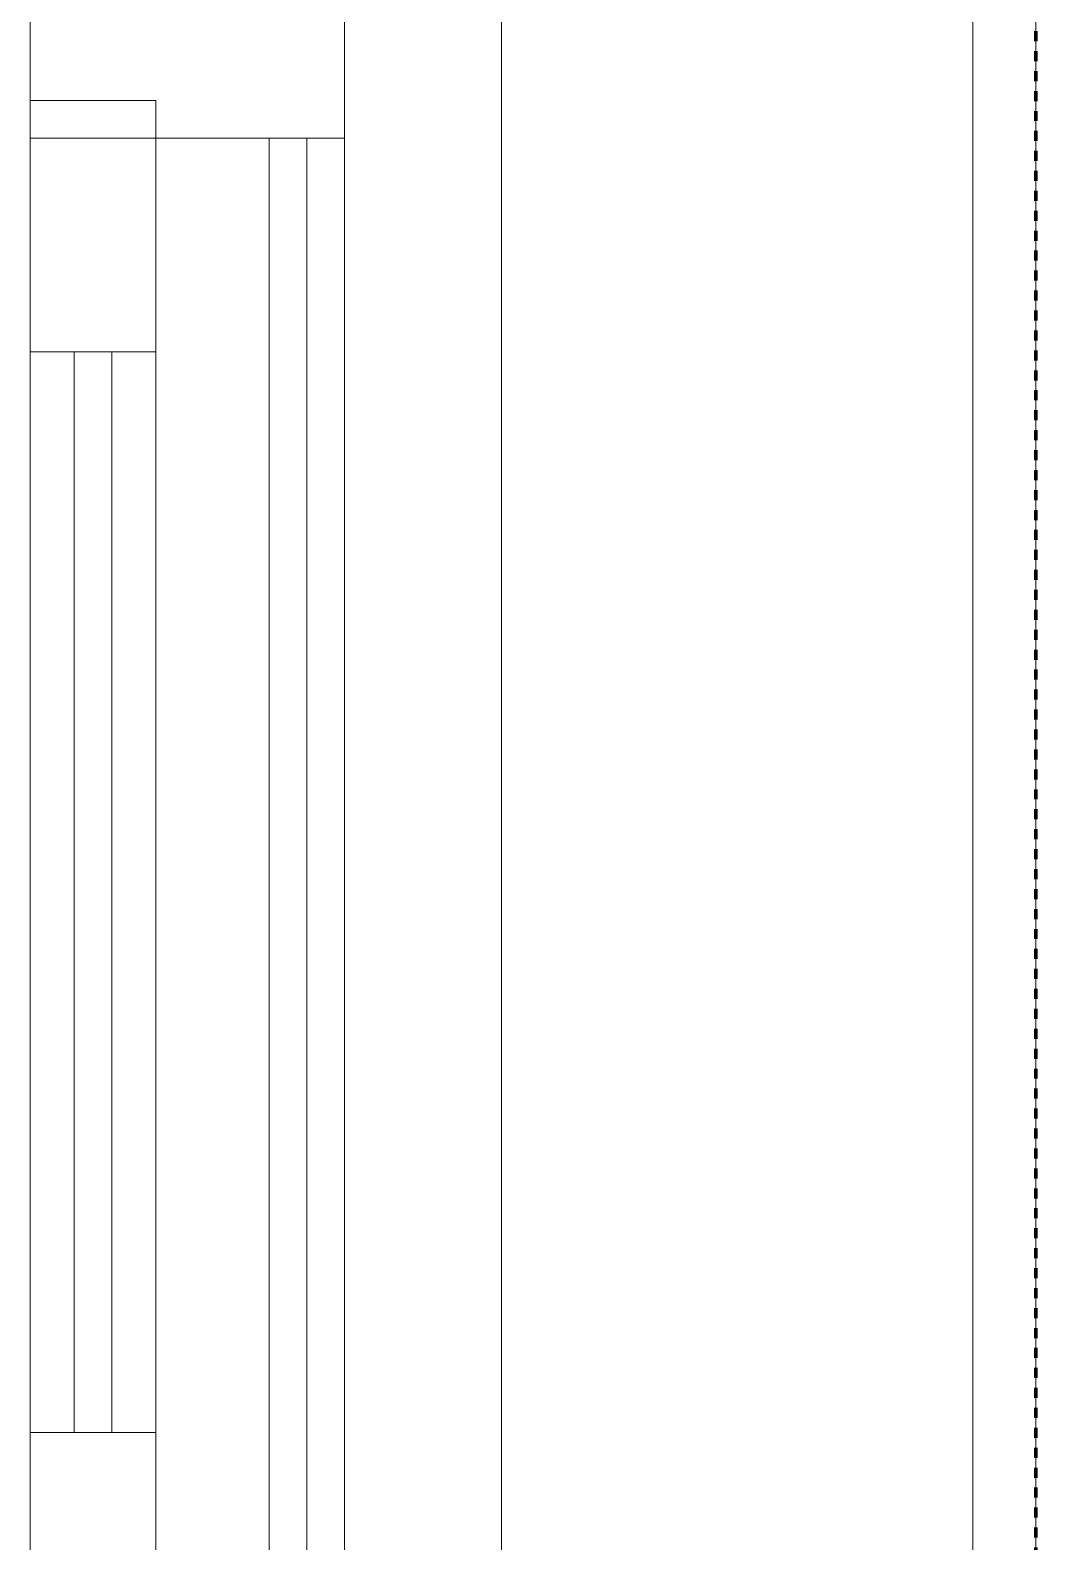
# Model space of a CAD drawing. Header units: millimetres. Extents: x -5300 to 98858, y -5196 to 93886.
# Drawn here: x -150 to 170, y 45043.2 to 45524.3 of the extents above; entities that cross this region are included whole.
import ezdxf

# ---------------------------------------------------------------- set-up
doc = ezdxf.new("R2010")
doc.units = ezdxf.units.MM
doc.linetypes.add('Штрих', pattern=[6.35, 3.175, -3.175])
doc.linetypes.add('Штрих_2_', pattern=[6.35, 3.175, -3.175])
for name, color, linetype, lineweight, true_color in [('_Разделитель помещений_', 4, 'Штрих', 70, 0x00ffff), ('Двери', 7, 'Continuous', 18, 0x7f7f7f), ('Обобщенные модели', 7, 'Continuous', 18, 0x7f7f7f), ('Стены', 7, 'Continuous', 18, 0x7f7f7f)]:
    doc.layers.add(name, color=color, linetype=linetype, lineweight=lineweight, true_color=true_color)

# ---------------------------------------------------------------- blocks, each defined once
blk = doc.blocks.new('СТН-01 - СТН-01 2-240565-Подвал')
at = {"layer": 'Стены', "color": 254, "true_color": 0xd4d4d4}
blk.add_line((0, 0), (0, 89500), dxfattribs=at)
blk = doc.blocks.new('СТН-01 - СТН-01-240558-Подвал')
at = {"layer": 'Стены', "color": 254, "true_color": 0xd4d4d4}
for p, q in [((-150, 79400), (-150, 43700)), ((-150, 43700), (-150, 79400)), ((150, 46350), (150, 43150)), ((150, 43150), (150, 46350)), ((170, 46350), (170, 43150)), ((170, 43150), (170, 46350)), ((-150, 46250), (-150, 43250)), ((-150, 43250), (-150, 46250)), ((150, 46250), (150, 43250)), ((150, 43250), (150, 46250)), ((-150, 43950), (-150, 45650)), ((-150, 45650), (-150, 43950)), ((150, 43950), (150, 45650)), ((150, 45650), (150, 43950)), ((150, 43950), (150, 45650)), ((150, 45650), (150, 43950)), ((170, 43950), (170, 45650)), ((170, 45650), (170, 43950)), ((-150, 44000), (-150, 45600)), ((-150, 45600), (-150, 44000))]:
    blk.add_line(p, q, dxfattribs=at)
blk = doc.blocks.new('СТН-01 - СТН-01-240562-Подвал')
for name in ['СТН-01 - СТН-01-240558-Подвал', 'СТН-01 - СТН-01 2-240565-Подвал']:
    blk.add_blockref(name, (0, 0))
blk = doc.blocks.new('Дн-9 - Дн-9-240567-Подвал')
at = {"layer": 'Двери', "color": 254, "true_color": 0xd4d4d4}
for p, q in [((-150, 45502), (-150, 45650)), ((-150, 45650), (-150, 45490)), ((-150, 45650), (-150, 45502)), ((-50, 45650), (-50, 45490)), ((-50, 45490), (-50, 45650)), ((-50, 45490), (-50, 45650)), ((-110, 45502), (-150, 45502)), ((-150, 45502), (-150, 45490)), ((-150, 45502), (-150, 45502)), ((-150, 45490), (-150, 45502)), ((-150, 45502), (-110, 45502)), ((-150, 45502), (-110, 45502)), ((-110, 45502), (-150, 45502)), ((-150, 45502), (-150, 45502)), ((-150, 45502), (-110, 45502)), ((-150, 45422), (-150, 45502)), ((-150, 45502), (-110, 45502)), ((-110, 45502), (-150, 45502)), ((-150, 45502), (-150, 45502)), ((-150, 45502), (-150, 45422)), ((-150, 45422), (-150, 45502)), ((-150, 45502), (-150, 45502)), ((-110, 45502), (-150, 45502)), ((-150, 45502), (-150, 45422)), ((-150, 45502), (-110, 45502)), ((-150, 44998), (-150, 45502)), ((-150, 45502), (-110, 45502)), ((-110, 45502), (-150, 45502)), ((-150, 45502), (-150, 45502)), ((-150, 45502), (-150, 44998)), ((-150, 45422), (-150, 45502)), ((-150, 45502), (-150, 45502)), ((-110, 45502), (-150, 45502)), ((-150, 45502), (-150, 45422)), ((-150, 45502), (-110, 45502)), ((-110, 45502), (-150, 45502)), ((-150, 45502), (-150, 45502)), ((-110, 45502), (-150, 45502)), ((-150, 45502), (-150, 44998)), ((-150, 45502), (-110, 45502)), ((-150, 45422), (-150, 45502)), ((-150, 45502), (-150, 45502)), ((-150, 45502), (-150, 45422)), ((-150, 44998), (-150, 45502)), ((-110, 45490), (-110, 45502)), ((-110, 45502), (-110, 45502)), ((-110, 45502), (-110, 45490)), ((-110, 45490), (-110, 45502)), ((-110, 45502), (-110, 45490)), ((-110, 45502), (-110, 45502)), ((-110, 45502), (-110, 45422)), ((-110, 45502), (-110, 45502)), ((-110, 45502), (-110, 45502)), ((-110, 45502), (-110, 45422)), ((-110, 45422), (-110, 45502)), ((-110, 45422), (-110, 45502)), ((-110, 45502), (-110, 44998)), ((-110, 45502), (-110, 45502)), ((-110, 45502), (-110, 45502)), ((-110, 45502), (-110, 45422)), ((-110, 44998), (-110, 45502)), ((-110, 45422), (-110, 45502)), ((-110, 45502), (-110, 45502)), ((-110, 44998), (-110, 45502)), ((-110, 45502), (-110, 44998)), ((-110, 45422), (-110, 45502)), ((-110, 45502), (-110, 45502)), ((-110, 45502), (-110, 45422)), ((-50, 45490), (-150, 45490)), ((-150, 45490), (-150, 45490)), ((-150, 45490), (-110, 45490)), ((-150, 45490), (-150, 45490)), ((-150, 45490), (-50, 45490)), ((-150, 45490), (-50, 45490)), ((-150, 45490), (-150, 45490)), ((-150, 45490), (-150, 45490)), ((-110, 45490), (-150, 45490)), ((-150, 45490), (-150, 44110)), ((-50, 45490), (-150, 45490)), ((-150, 44110), (-150, 45490)), ((-150, 45490), (-150, 45490)), ((-150, 45490), (-150, 44110)), ((-150, 44110), (-150, 45490)), ((-150, 45490), (-110, 45490)), ((-110, 45490), (-150, 45490)), ((-150, 45490), (-150, 45490)), ((-150, 45490), (-50, 45490)), ((-110, 45490), (-110, 45490)), ((-110, 45490), (-50, 45490)), ((-110, 45490), (-110, 45490)), ((-50, 45490), (-110, 45490)), ((-110, 44110), (-110, 45490)), ((-110, 45490), (-110, 45490)), ((-110, 45490), (-110, 44110)), ((-110, 45490), (-50, 45490)), ((-110, 44110), (-110, 45490)), ((-110, 45490), (-110, 44110)), ((-50, 45490), (-110, 45490)), ((-110, 45490), (-110, 45490)), ((-74, 45490), (-74, 44110)), ((-74, 45490), (-74, 44110)), ((-74, 45490), (-74, 45490)), ((-62, 45490), (-62, 45490)), ((-62, 44110), (-62, 45490)), ((-62, 44110), (-62, 45490)), ((-50, 45490), (-50, 45490)), ((-50, 45490), (-50, 45490)), ((-50, 45490), (-50, 45490)), ((-50, 45490), (-50, 45490)), ((-50, 45490), (-50, 45490)), ((-50, 45490), (-50, 45490)), ((-50, 45490), (-50, 44110)), ((-50, 45490), (-50, 45490)), ((-50, 45490), (-50, 44110)), ((-50, 44110), (-50, 45490)), ((-50, 44110), (-50, 45490)), ((-50, 45490), (-50, 45490)), ((-110, 45422), (-150, 45422)), ((-150, 45422), (-110, 45422)), ((-110, 45422), (-150, 45422)), ((-150, 45422), (-150, 45422)), ((-150, 45422), (-150, 45422)), ((-150, 45422), (-150, 45422)), ((-150, 45422), (-150, 45422)), ((-150, 45422), (-110, 45422)), ((-150, 45422), (-110, 45422)), ((-110, 45422), (-150, 45422)), ((-150, 45422), (-150, 45422)), ((-150, 45422), (-110, 45422)), ((-110, 45422), (-150, 45422)), ((-150, 45422), (-150, 45422)), ((-150, 45078), (-150, 45422)), ((-150, 45422), (-110, 45422)), ((-110, 45422), (-150, 45422)), ((-150, 45422), (-150, 45078)), ((-150, 45422), (-110, 45422)), ((-150, 45078), (-150, 45422)), ((-110, 45422), (-150, 45422)), ((-150, 45422), (-150, 45078)), ((-150, 45078), (-150, 45422)), ((-150, 45422), (-150, 45422)), ((-150, 45422), (-150, 45078)), ((-150, 45422), (-110, 45422)), ((-110, 45422), (-150, 45422)), ((-150, 45422), (-150, 45422)), ((-110, 45422), (-150, 45422)), ((-150, 45422), (-150, 45078)), ((-150, 45422), (-110, 45422)), ((-150, 45078), (-150, 45422)), ((-136, 45422), (-124, 45422)), ((-136, 45078), (-136, 45422)), ((-136, 45422), (-124, 45422)), ((-124, 45422), (-136, 45422)), ((-136, 45422), (-136, 45422)), ((-136, 45422), (-136, 45078)), ((-136, 45078), (-136, 45422)), ((-136, 45422), (-136, 45422)), ((-124, 45422), (-136, 45422)), ((-136, 45422), (-136, 45078)), ((-136, 45422), (-124, 45422)), ((-136, 45078), (-136, 45422)), ((-136, 45422), (-124, 45422)), ((-124, 45422), (-136, 45422)), ((-136, 45422), (-136, 45422)), ((-136, 45422), (-136, 45078)), ((-136, 45078), (-136, 45422)), ((-136, 45422), (-136, 45422)), ((-124, 45422), (-136, 45422)), ((-136, 45422), (-136, 45078)), ((-124, 45422), (-124, 45078)), ((-124, 45422), (-124, 45422)), ((-124, 45422), (-124, 45422)), ((-124, 45422), (-124, 45078)), ((-124, 45078), (-124, 45422)), ((-124, 45078), (-124, 45422)), ((-124, 45422), (-124, 45078)), ((-124, 45422), (-124, 45422)), ((-124, 45422), (-124, 45422)), ((-124, 45422), (-124, 45078)), ((-124, 45078), (-124, 45422)), ((-124, 45078), (-124, 45422)), ((-110, 45422), (-110, 45422)), ((-110, 45422), (-110, 45422)), ((-110, 45422), (-110, 45422)), ((-110, 45422), (-110, 45422)), ((-110, 45422), (-110, 45422)), ((-110, 45422), (-110, 45422)), ((-110, 45422), (-110, 45078)), ((-110, 45078), (-110, 45422)), ((-110, 45422), (-110, 45078)), ((-110, 45078), (-110, 45422)), ((-110, 45422), (-110, 45422)), ((-110, 45422), (-110, 45078)), ((-110, 45078), (-110, 45422)), ((-110, 45422), (-110, 45422)), ((-110, 45078), (-110, 45422)), ((-110, 45422), (-110, 45078)), ((-150, 45078), (-110, 45078)), ((-150, 44998), (-150, 45078)), ((-110, 45078), (-150, 45078)), ((-150, 45078), (-150, 44998)), ((-150, 44998), (-150, 45078)), ((-150, 45078), (-150, 45078)), ((-150, 45078), (-150, 45078)), ((-150, 45078), (-150, 45078)), ((-150, 45078), (-150, 44998)), ((-150, 45078), (-110, 45078)), ((-110, 45078), (-150, 45078)), ((-150, 45078), (-150, 45078)), ((-150, 45078), (-110, 45078)), ((-110, 45078), (-150, 45078)), ((-150, 45078), (-150, 45078)), ((-150, 45078), (-110, 45078)), ((-110, 45078), (-150, 45078)), ((-150, 45078), (-150, 45078)), ((-150, 44998), (-150, 45078)), ((-150, 45078), (-110, 45078)), ((-110, 45078), (-150, 45078)), ((-150, 45078), (-150, 44998)), ((-150, 45078), (-110, 45078)), ((-110, 45078), (-150, 45078)), ((-150, 45078), (-150, 45078)), ((-110, 45078), (-150, 45078)), ((-150, 45078), (-110, 45078)), ((-150, 45078), (-150, 45078)), ((-150, 45078), (-150, 44998)), ((-150, 45078), (-110, 45078)), ((-150, 44998), (-150, 45078)), ((-110, 45078), (-150, 45078)), ((-124, 45078), (-136, 45078)), ((-136, 45078), (-124, 45078)), ((-124, 45078), (-136, 45078)), ((-136, 45078), (-136, 45078)), ((-136, 45078), (-136, 45078)), ((-136, 45078), (-124, 45078)), ((-124, 45078), (-136, 45078)), ((-136, 45078), (-124, 45078)), ((-124, 45078), (-136, 45078)), ((-136, 45078), (-136, 45078)), ((-136, 45078), (-136, 45078)), ((-136, 45078), (-124, 45078)), ((-124, 45078), (-124, 45078)), ((-124, 45078), (-124, 45078)), ((-124, 45078), (-124, 45078)), ((-124, 45078), (-124, 45078)), ((-110, 45078), (-110, 44998)), ((-110, 44998), (-110, 45078)), ((-110, 45078), (-110, 45078)), ((-110, 45078), (-110, 45078)), ((-110, 45078), (-110, 45078)), ((-110, 45078), (-110, 44998)), ((-110, 44998), (-110, 45078)), ((-110, 45078), (-110, 45078)), ((-110, 45078), (-110, 45078)), ((-110, 45078), (-110, 45078)), ((-110, 45078), (-110, 44998)), ((-110, 44998), (-110, 45078)), ((-110, 45078), (-110, 45078)), ((-110, 45078), (-110, 45078)), ((-110, 44998), (-110, 45078)), ((-110, 45078), (-110, 44998))]:
    blk.add_line(p, q, dxfattribs=at)
blk = doc.blocks.new('Дн-9 - Дн-9-240571-Подвал')
blk.add_blockref('Дн-9 - Дн-9-240567-Подвал', (0, 0))
blk = doc.blocks.new('ПОТ-4_4_1 - ПОТ-4_4_1-249581-Подвал')
at = {"layer": 'Обобщенные модели', "color": 254, "true_color": 0xd4d4d4}
for p, q in [((170, 46335), (170, 43165)), ((170, 43165), (170, 46335))]:
    blk.add_line(p, q, dxfattribs=at)
blk = doc.blocks.new('ПОТ-1_4_1 - ПОТ-1_4_1-249954-Подвал')
at = {"layer": 'Обобщенные модели', "color": 254, "true_color": 0xd4d4d4}
for p, q in [((170, 46335), (170, 43165)), ((170, 43165), (170, 46335))]:
    blk.add_line(p, q, dxfattribs=at)

msp = doc.modelspace()

# ---------------------------------------------------------------- linework, layer by layer
at = {"layer": '_Разделитель помещений_', "color": 131, "linetype": 'Штрих_2_', "true_color": 0xaaffff}
msp.add_line((170, 43165), (170, 46335), dxfattribs=at)

# ---------------------------------------------------------------- block references
at = {"layer": 'Двери', "color": 254, "true_color": 0xd4d4d4}
msp.add_blockref('Дн-9 - Дн-9-240571-Подвал', (0, 0), dxfattribs=at)
at = {"layer": 'Обобщенные модели', "color": 254, "true_color": 0xd4d4d4}
for name in ['ПОТ-4_4_1 - ПОТ-4_4_1-249581-Подвал', 'ПОТ-1_4_1 - ПОТ-1_4_1-249954-Подвал']:
    msp.add_blockref(name, (0, 0), dxfattribs=at)
at = {"layer": 'Стены', "color": 254, "true_color": 0xd4d4d4}
msp.add_blockref('СТН-01 - СТН-01-240562-Подвал', (0, 0), dxfattribs=at)

doc.saveas('drawing.dxf')
